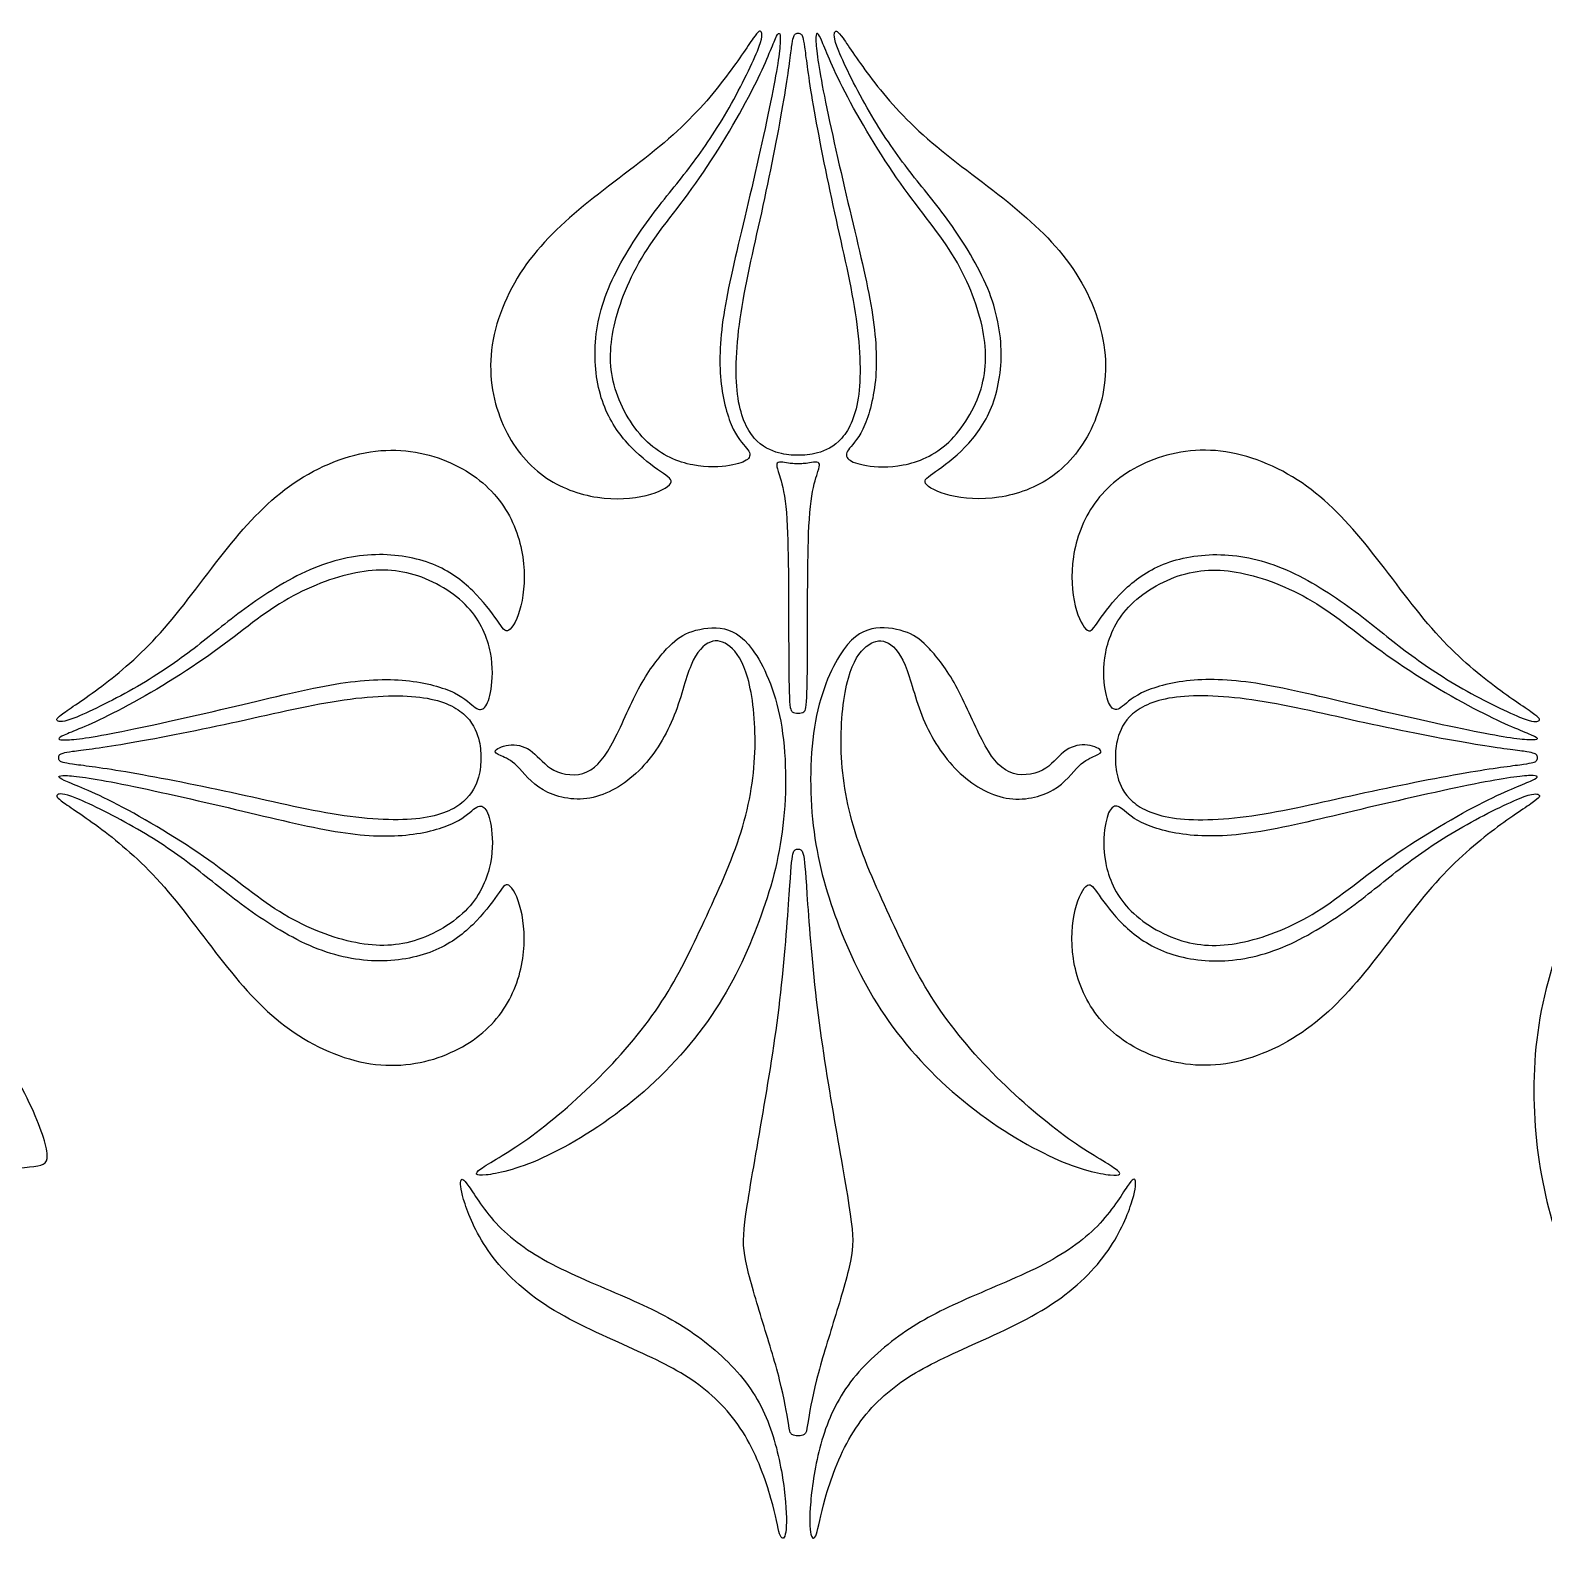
# Model space of a CAD drawing. Header units: millimetres. Extents: x -100 to 100, y -108 to 99.
# Drawn here: x -2.35 to 29.89, y 66.96 to 99.11 of the extents above; entities that cross this region are included whole.
import ezdxf

# ---------------------------------------------------------------- set-up
doc = ezdxf.new("R2010")
doc.units = ezdxf.units.MM
doc.header["$MEASUREMENT"] = 0

msp = doc.modelspace()

# ---------------------------------------------------------------- linework, layer by layer
at = {"color": 5, "linetype": 'ByBlock', "lineweight": -2}
for points, knots in [([(10.834, 95.083), (10.538, 94.676), (10.218, 94.181), (10.008, 93.698), (9.797, 93.216), (9.695, 92.746), (9.683, 92.298), (9.671, 91.851), (9.748, 91.426), (9.888, 91.077), (10.029, 90.728), (10.232, 90.454), (10.674, 90.001), (10.913, 89.822), (11.08, 89.706), (11.246, 89.59), (11.341, 89.538), (11.292, 89.457), (11.243, 89.376), (11.05, 89.267), (10.769, 89.199), (10.488, 89.131), (10.12, 89.103), (9.732, 89.16), (9.344, 89.218), (8.937, 89.362), (8.584, 89.617), (8.232, 89.871), (7.933, 90.236), (7.523, 91.156), (7.41, 91.71), (7.547, 92.882), (7.796, 93.5), (8.156, 94.03), (8.516, 94.56), (8.986, 95.002), (9.542, 95.45), (10.099, 95.897), (10.741, 96.35), (11.25, 96.794), (11.759, 97.238), (12.134, 97.673), (12.721, 98.438), (12.931, 98.768), (13.17, 99.102), (13.198, 99.105), (13.221, 99.071), (13.244, 99.036), (13.263, 98.963), (13.14, 98.662), (13.018, 98.36), (12.755, 97.83), (12.488, 97.37), (12.221, 96.909), (11.951, 96.518), (11.679, 96.163), (11.406, 95.808), (11.132, 95.489), (10.834, 95.083)], [0, 0, 0, 0, 0.045455, 0.045455, 0.045455, 0.090909, 0.090909, 0.090909, 0.136364, 0.136364, 0.136364, 0.181818, 0.181818, 0.227273, 0.227273, 0.227273, 0.272727, 0.272727, 0.272727, 0.318182, 0.318182, 0.318182, 0.363636, 0.363636, 0.363636, 0.409091, 0.409091, 0.409091, 0.454545, 0.454545, 0.5, 0.5, 0.545455, 0.545455, 0.545455, 0.590909, 0.590909, 0.590909, 0.636364, 0.636364, 0.636364, 0.681818, 0.681818, 0.727273, 0.727273, 0.772727, 0.772727, 0.772727, 0.818182, 0.818182, 0.818182, 0.863636, 0.863636, 0.863636, 0.909091, 0.909091, 0.909091, 1, 1, 1, 1]), ([(13.061, 97.893), (12.784, 97.347), (12.341, 96.585), (11.908, 95.962), (11.475, 95.339), (11.05, 94.855), (10.731, 94.343), (10.411, 93.83), (10.197, 93.29), (10.09, 92.807), (9.983, 92.324), (9.983, 91.9), (10.111, 91.473), (10.239, 91.047), (10.495, 90.619), (10.799, 90.334), (11.103, 90.05), (11.454, 89.91), (11.766, 89.848), (12.078, 89.787), (12.352, 89.804), (12.549, 89.836), (12.745, 89.868), (12.864, 89.913), (12.928, 89.968), (12.991, 90.022), (12.998, 90.085), (12.936, 90.173), (12.875, 90.261), (12.745, 90.373), (12.628, 90.613), (12.51, 90.854), (12.405, 91.222), (12.363, 91.649), (12.32, 92.075), (12.342, 92.56), (12.538, 93.749), (12.714, 94.455), (12.908, 95.28), (13.103, 96.104), (13.317, 97.049), (13.447, 97.7), (13.577, 98.351), (13.623, 98.709), (13.628, 98.893), (13.633, 99.077), (13.598, 99.088), (13.524, 98.928), (13.451, 98.768), (13.338, 98.438), (13.061, 97.893)], [0, 0, 0, 0, 0.055556, 0.055556, 0.055556, 0.111111, 0.111111, 0.111111, 0.166667, 0.166667, 0.166667, 0.222222, 0.222222, 0.222222, 0.277778, 0.277778, 0.277778, 0.333333, 0.333333, 0.333333, 0.388889, 0.388889, 0.388889, 0.444444, 0.444444, 0.444444, 0.5, 0.5, 0.5, 0.555556, 0.555556, 0.555556, 0.611111, 0.611111, 0.611111, 0.666667, 0.666667, 0.722222, 0.722222, 0.722222, 0.777778, 0.777778, 0.777778, 0.833333, 0.833333, 0.833333, 0.888889, 0.888889, 0.888889, 1, 1, 1, 1]), ([(14.008, 90.054), (13.88, 90.057), (13.753, 90.061), (13.593, 90.105), (13.433, 90.148), (13.24, 90.233), (13.075, 90.422), (12.91, 90.612), (12.773, 90.907), (12.717, 91.354), (12.661, 91.801), (12.685, 92.402), (12.793, 93.091), (12.9, 93.781), (13.089, 94.56), (13.265, 95.371), (13.442, 96.182), (13.605, 97.024), (13.705, 97.617), (13.805, 98.209), (13.842, 98.552), (13.87, 98.748), (13.898, 98.945), (13.917, 98.994), (13.939, 99.018), (13.96, 99.043), (13.984, 99.043), (14.008, 99.043)], [1, 1, 1, 1, 1.199995, 1.199995, 1.199995, 1.300002, 1.300002, 1.300002, 1.400009, 1.400009, 1.400009, 1.500015, 1.500015, 1.500015, 1.600022, 1.600022, 1.600022, 1.700028, 1.700028, 1.700028, 1.800035, 1.800035, 1.800035, 1.900042, 1.900042, 1.900042, 2, 2, 2, 2]), ([(14.008, 99.043), (14.031, 99.043), (14.055, 99.043), (14.076, 99.018), (14.098, 98.994), (14.117, 98.945), (14.145, 98.748), (14.173, 98.552), (14.21, 98.209), (14.31, 97.617), (14.41, 97.024), (14.573, 96.182), (14.75, 95.371), (14.926, 94.56), (15.116, 93.781), (15.223, 93.091), (15.33, 92.402), (15.354, 91.801), (15.298, 91.354), (15.242, 90.907), (15.105, 90.612), (14.94, 90.422), (14.775, 90.233), (14.582, 90.148), (14.422, 90.105), (14.262, 90.061), (14.135, 90.057), (14.008, 90.054)], [0, 0, 0, 0, 0.099958, 0.099958, 0.099958, 0.199965, 0.199965, 0.199965, 0.299972, 0.299972, 0.299972, 0.399978, 0.399978, 0.399978, 0.499985, 0.499985, 0.499985, 0.599991, 0.599991, 0.599991, 0.699998, 0.699998, 0.699998, 0.800005, 0.800005, 0.800005, 1, 1, 1, 1]), ([(14.954, 97.893), (15.231, 97.347), (15.674, 96.585), (16.107, 95.962), (16.541, 95.339), (16.965, 94.855), (17.285, 94.343), (17.604, 93.83), (17.818, 93.29), (17.925, 92.807), (18.032, 92.324), (18.032, 91.9), (17.904, 91.473), (17.776, 91.047), (17.52, 90.619), (17.216, 90.334), (16.913, 90.05), (16.562, 89.91), (16.249, 89.848), (15.937, 89.787), (15.663, 89.804), (15.467, 89.836), (15.27, 89.868), (15.151, 89.913), (15.088, 89.968), (15.024, 90.022), (15.017, 90.085), (15.079, 90.173), (15.14, 90.261), (15.27, 90.373), (15.388, 90.613), (15.505, 90.854), (15.61, 91.222), (15.653, 91.649), (15.695, 92.075), (15.674, 92.56), (15.477, 93.749), (15.302, 94.455), (15.107, 95.28), (14.912, 96.104), (14.698, 97.049), (14.568, 97.7), (14.438, 98.351), (14.393, 98.709), (14.387, 98.893), (14.382, 99.077), (14.417, 99.088), (14.491, 98.928), (14.565, 98.768), (14.677, 98.438), (14.954, 97.893)], [0, 0, 0, 0, 0.055556, 0.055556, 0.055556, 0.111111, 0.111111, 0.111111, 0.166667, 0.166667, 0.166667, 0.222222, 0.222222, 0.222222, 0.277778, 0.277778, 0.277778, 0.333333, 0.333333, 0.333333, 0.388889, 0.388889, 0.388889, 0.444444, 0.444444, 0.444444, 0.5, 0.5, 0.5, 0.555556, 0.555556, 0.555556, 0.611111, 0.611111, 0.611111, 0.666667, 0.666667, 0.722222, 0.722222, 0.722222, 0.777778, 0.777778, 0.777778, 0.833333, 0.833333, 0.833333, 0.888889, 0.888889, 0.888889, 1, 1, 1, 1]), ([(17.181, 95.083), (17.478, 94.676), (17.797, 94.181), (18.008, 93.698), (18.218, 93.216), (18.32, 92.746), (18.332, 92.298), (18.345, 91.851), (18.267, 91.426), (18.127, 91.077), (17.987, 90.728), (17.783, 90.454), (17.562, 90.227), (17.341, 90.001), (17.102, 89.822), (16.935, 89.706), (16.769, 89.59), (16.674, 89.538), (16.723, 89.457), (16.772, 89.376), (16.965, 89.267), (17.246, 89.199), (17.527, 89.131), (17.895, 89.103), (18.283, 89.16), (18.671, 89.218), (19.078, 89.362), (19.431, 89.617), (19.784, 89.871), (20.082, 90.236), (20.493, 91.156), (20.605, 91.71), (20.536, 92.296), (20.468, 92.882), (20.219, 93.5), (19.499, 94.56), (19.029, 95.002), (18.473, 95.45), (17.916, 95.897), (17.274, 96.35), (16.765, 96.794), (16.256, 97.238), (15.881, 97.673), (15.588, 98.056), (15.295, 98.438), (15.084, 98.768), (14.965, 98.935), (14.845, 99.102), (14.817, 99.105), (14.771, 99.036), (14.752, 98.963), (14.875, 98.662), (14.997, 98.36), (15.26, 97.83), (15.527, 97.37), (15.794, 96.909), (16.064, 96.518), (16.337, 96.163), (16.609, 95.808), (16.884, 95.489), (17.181, 95.083)], [0, 0, 0, 0, 0.045455, 0.045455, 0.045455, 0.090909, 0.090909, 0.090909, 0.136364, 0.136364, 0.136364, 0.181818, 0.181818, 0.181818, 0.227273, 0.227273, 0.227273, 0.272727, 0.272727, 0.272727, 0.318182, 0.318182, 0.318182, 0.363636, 0.363636, 0.363636, 0.409091, 0.409091, 0.409091, 0.454545, 0.454545, 0.5, 0.5, 0.5, 0.545455, 0.545455, 0.590909, 0.590909, 0.590909, 0.636364, 0.636364, 0.636364, 0.681818, 0.681818, 0.681818, 0.727273, 0.727273, 0.727273, 0.772727, 0.772727, 0.818182, 0.818182, 0.818182, 0.863636, 0.863636, 0.863636, 0.909091, 0.909091, 0.909091, 1, 1, 1, 1]), ([(30.344, 75.367), (30.405, 74.883), (30.516, 74.265), (30.721, 73.677), (30.927, 73.09), (31.227, 72.534), (31.942, 71.641), (32.357, 71.304), (32.782, 71.082), (33.206, 70.86), (33.639, 70.752), (34.082, 70.732), (34.525, 70.711), (34.977, 70.778), (35.373, 70.945), (35.77, 71.112), (36.111, 71.378), (36.392, 71.686), (36.674, 71.993), (36.896, 72.342), (37.193, 73.012), (37.267, 73.335), (37.33, 73.448), (37.393, 73.561), (37.445, 73.464), (37.419, 73.199), (37.393, 72.935), (37.289, 72.501), (37.13, 72.119), (36.97, 71.738), (36.755, 71.408), (36.415, 71.1), (36.074, 70.793), (35.607, 70.508), (35.092, 70.356), (34.577, 70.204), (34.014, 70.185), (32.935, 70.411), (32.42, 70.656), (31.991, 70.949), (31.561, 71.241), (31.216, 71.582), (30.905, 72.017), (30.594, 72.453), (30.316, 72.983), (30.105, 73.644), (29.893, 74.305), (29.749, 75.098), (29.649, 76.725), (29.693, 77.559), (30.045, 79.215), (30.353, 80.037), (30.731, 80.871), (31.109, 81.705), (31.557, 82.55), (32.183, 83.315), (32.809, 84.08), (33.613, 84.765), (34.369, 85.327), (35.125, 85.888), (35.833, 86.325), (36.585, 86.749), (37.337, 87.174), (38.134, 87.585), (39.323, 88.293), (39.716, 88.589), (40.298, 89.186), (40.487, 89.486), (40.668, 90.142), (40.661, 90.497), (40.54, 90.809), (40.42, 91.12), (40.186, 91.387), (39.927, 91.563), (39.668, 91.739), (39.382, 91.824), (39.014, 91.848), (38.645, 91.872), (38.193, 91.835), (37.673, 91.735), (37.152, 91.635), (36.563, 91.472), (35.94, 91.301), (35.318, 91.131), (34.662, 90.953), (34.115, 90.892), (33.569, 90.831), (33.132, 90.886), (32.785, 91.059), (32.439, 91.231), (32.183, 91.52), (32.194, 92.109), (32.461, 92.409), (32.796, 92.619), (33.132, 92.828), (33.536, 92.946), (33.782, 93.05), (34.028, 93.154), (34.117, 93.243), (34.229, 93.48), (34.251, 93.628), (34.277, 93.71), (34.303, 93.791), (34.332, 93.806), (34.393, 93.81), (34.455, 93.813), (34.547, 93.806), (34.573, 93.715), (34.599, 93.624), (34.558, 93.45), (34.499, 93.31), (34.44, 93.169), (34.362, 93.061), (34.043, 92.843), (33.802, 92.732), (33.332, 92.55), (33.102, 92.48), (32.928, 92.383), (32.754, 92.287), (32.635, 92.165), (32.578, 92.024), (32.52, 91.883), (32.524, 91.724), (32.607, 91.585), (32.691, 91.446), (32.854, 91.327), (33.05, 91.248), (33.247, 91.168), (33.476, 91.127), (33.778, 91.138), (34.08, 91.149), (34.455, 91.212), (34.916, 91.322), (35.377, 91.431), (35.926, 91.587), (36.428, 91.726), (36.93, 91.865), (37.385, 91.987), (37.815, 92.059), (38.245, 92.131), (38.649, 92.154), (39.006, 92.124), (39.364, 92.094), (39.675, 92.013), (39.948, 91.866), (40.22, 91.72), (40.453, 91.509), (40.616, 91.275), (40.779, 91.042), (40.872, 90.786), (40.916, 90.529), (40.961, 90.271), (40.957, 90.012), (40.885, 89.747), (40.813, 89.482), (40.672, 89.212), (40.205, 88.637), (39.879, 88.333), (39.131, 87.741), (38.708, 87.452), (38.154, 87.118), (37.6, 86.785), (36.915, 86.407), (36.289, 86.051), (35.662, 85.695), (35.096, 85.362), (34.592, 84.993), (34.088, 84.625), (33.647, 84.221), (33.265, 83.817), (32.883, 83.413), (32.561, 83.009), (31.876, 81.968), (31.513, 81.331), (31.196, 80.625), (30.879, 79.919), (30.609, 79.144), (30.46, 78.453), (30.312, 77.762), (30.286, 77.155), (30.279, 76.677), (30.271, 76.199), (30.282, 75.851), (30.344, 75.367)], [0, 0, 0, 0, 0.014925, 0.014925, 0.014925, 0.029851, 0.029851, 0.044776, 0.044776, 0.044776, 0.059701, 0.059701, 0.059701, 0.074627, 0.074627, 0.074627, 0.089552, 0.089552, 0.089552, 0.104478, 0.104478, 0.119403, 0.119403, 0.119403, 0.134328, 0.134328, 0.134328, 0.149254, 0.149254, 0.149254, 0.164179, 0.164179, 0.164179, 0.179104, 0.179104, 0.179104, 0.19403, 0.19403, 0.208955, 0.208955, 0.208955, 0.223881, 0.223881, 0.223881, 0.238806, 0.238806, 0.238806, 0.253731, 0.253731, 0.268657, 0.268657, 0.283582, 0.283582, 0.283582, 0.298507, 0.298507, 0.298507, 0.313433, 0.313433, 0.313433, 0.328358, 0.328358, 0.328358, 0.343284, 0.343284, 0.358209, 0.358209, 0.373134, 0.373134, 0.38806, 0.38806, 0.38806, 0.402985, 0.402985, 0.402985, 0.41791, 0.41791, 0.41791, 0.432836, 0.432836, 0.432836, 0.447761, 0.447761, 0.447761, 0.462687, 0.462687, 0.462687, 0.477612, 0.477612, 0.477612, 0.492537, 0.492537, 0.507463, 0.507463, 0.507463, 0.522388, 0.522388, 0.522388, 0.537313, 0.537313, 0.552239, 0.552239, 0.552239, 0.567164, 0.567164, 0.567164, 0.58209, 0.58209, 0.58209, 0.597015, 0.597015, 0.597015, 0.61194, 0.61194, 0.626866, 0.626866, 0.641791, 0.641791, 0.641791, 0.656716, 0.656716, 0.656716, 0.671642, 0.671642, 0.671642, 0.686567, 0.686567, 0.686567, 0.701493, 0.701493, 0.701493, 0.716418, 0.716418, 0.716418, 0.731343, 0.731343, 0.731343, 0.746269, 0.746269, 0.746269, 0.761194, 0.761194, 0.761194, 0.776119, 0.776119, 0.776119, 0.791045, 0.791045, 0.791045, 0.80597, 0.80597, 0.80597, 0.820896, 0.820896, 0.820896, 0.835821, 0.835821, 0.850746, 0.850746, 0.865672, 0.865672, 0.865672, 0.880597, 0.880597, 0.880597, 0.895522, 0.895522, 0.895522, 0.910448, 0.910448, 0.910448, 0.925373, 0.925373, 0.940299, 0.940299, 0.940299, 0.955224, 0.955224, 0.955224, 0.970149, 0.970149, 0.970149, 1, 1, 1, 1]), ([(2.221, 86.786), (2.627, 87.083), (3.122, 87.403), (3.605, 87.613), (4.087, 87.824), (4.558, 87.926), (5.005, 87.938), (5.453, 87.95), (5.877, 87.873), (6.227, 87.733), (6.576, 87.592), (6.85, 87.389), (7.076, 87.168), (7.302, 86.947), (7.481, 86.708), (7.597, 86.541), (7.713, 86.375), (7.766, 86.28), (7.846, 86.329), (7.927, 86.378), (8.036, 86.571), (8.104, 86.852), (8.173, 87.133), (8.201, 87.501), (8.143, 87.889), (8.085, 88.277), (7.941, 88.684), (7.687, 89.037), (7.432, 89.389), (7.067, 89.688), (6.607, 89.893), (6.148, 90.098), (5.593, 90.211), (4.421, 90.074), (3.803, 89.825), (3.273, 89.465), (2.743, 89.105), (2.301, 88.635), (1.853, 88.079), (1.406, 87.522), (0.953, 86.88), (0.509, 86.371), (0.065, 85.862), (-0.37, 85.487), (-1.135, 84.9), (-1.465, 84.69), (-1.632, 84.571), (-1.798, 84.451), (-1.802, 84.423), (-1.767, 84.4), (-1.733, 84.377), (-1.66, 84.358), (-1.358, 84.481), (-1.057, 84.603), (-0.527, 84.866), (-0.066, 85.133), (0.394, 85.4), (0.786, 85.67), (1.141, 85.942), (1.495, 86.215), (1.814, 86.489), (2.221, 86.786)], [0, 0, 0, 0, 0.045455, 0.045455, 0.045455, 0.090909, 0.090909, 0.090909, 0.136364, 0.136364, 0.136364, 0.181818, 0.181818, 0.181818, 0.227273, 0.227273, 0.227273, 0.272727, 0.272727, 0.272727, 0.318182, 0.318182, 0.318182, 0.363636, 0.363636, 0.363636, 0.409091, 0.409091, 0.409091, 0.454545, 0.454545, 0.454545, 0.5, 0.5, 0.545455, 0.545455, 0.545455, 0.590909, 0.590909, 0.590909, 0.636364, 0.636364, 0.636364, 0.681818, 0.681818, 0.727273, 0.727273, 0.727273, 0.772727, 0.772727, 0.772727, 0.818182, 0.818182, 0.818182, 0.863636, 0.863636, 0.863636, 0.909091, 0.909091, 0.909091, 1, 1, 1, 1]), ([(25.795, 86.786), (25.388, 87.083), (24.893, 87.403), (24.41, 87.613), (23.928, 87.824), (23.457, 87.926), (23.01, 87.938), (22.563, 87.95), (22.138, 87.873), (21.789, 87.733), (21.439, 87.592), (21.166, 87.389), (20.713, 86.947), (20.534, 86.708), (20.418, 86.541), (20.302, 86.375), (20.25, 86.28), (20.169, 86.329), (20.088, 86.378), (19.979, 86.571), (19.911, 86.852), (19.842, 87.133), (19.814, 87.501), (19.872, 87.889), (19.93, 88.277), (20.074, 88.684), (20.329, 89.037), (20.583, 89.389), (20.948, 89.688), (21.408, 89.893), (21.868, 90.098), (22.422, 90.211), (23.594, 90.074), (24.212, 89.825), (24.742, 89.465), (25.272, 89.105), (25.714, 88.635), (26.162, 88.079), (26.609, 87.522), (27.062, 86.88), (27.506, 86.371), (27.95, 85.862), (28.385, 85.487), (29.15, 84.9), (29.48, 84.69), (29.814, 84.451), (29.817, 84.423), (29.782, 84.4), (29.748, 84.377), (29.675, 84.358), (29.374, 84.481), (29.072, 84.603), (28.542, 84.866), (28.081, 85.133), (27.621, 85.4), (27.23, 85.67), (26.875, 85.942), (26.52, 86.215), (26.201, 86.489), (25.795, 86.786)], [0, 0, 0, 0, 0.045455, 0.045455, 0.045455, 0.090909, 0.090909, 0.090909, 0.136364, 0.136364, 0.136364, 0.181818, 0.181818, 0.227273, 0.227273, 0.227273, 0.272727, 0.272727, 0.272727, 0.318182, 0.318182, 0.318182, 0.363636, 0.363636, 0.363636, 0.409091, 0.409091, 0.409091, 0.454545, 0.454545, 0.454545, 0.5, 0.5, 0.545455, 0.545455, 0.545455, 0.590909, 0.590909, 0.590909, 0.636364, 0.636364, 0.636364, 0.681818, 0.681818, 0.727273, 0.727273, 0.772727, 0.772727, 0.772727, 0.818182, 0.818182, 0.818182, 0.863636, 0.863636, 0.863636, 0.909091, 0.909091, 0.909091, 1, 1, 1, 1]), ([(14.008, 89.874), (13.973, 89.874), (13.939, 89.875), (13.899, 89.877), (13.86, 89.879), (13.815, 89.884), (13.762, 89.893), (13.709, 89.902), (13.648, 89.916), (13.569, 89.906), (13.551, 89.881), (13.552, 89.842), (13.553, 89.804), (13.572, 89.751), (13.612, 89.623), (13.651, 89.495), (13.711, 89.291), (13.746, 88.962), (13.781, 88.633), (13.792, 88.179), (13.798, 87.775), (13.804, 87.372), (13.806, 87.019), (13.806, 86.519), (13.807, 86.019), (13.807, 85.371), (13.818, 85.021), (13.828, 84.671), (13.849, 84.618), (13.883, 84.592), (13.916, 84.566), (13.962, 84.566), (14.008, 84.566)], [1, 1, 1, 1, 1.166624, 1.166624, 1.166624, 1.249964, 1.249964, 1.249964, 1.333304, 1.333304, 1.416643, 1.416643, 1.416643, 1.499983, 1.499983, 1.499983, 1.583323, 1.583323, 1.583323, 1.666662, 1.666662, 1.666662, 1.750002, 1.750002, 1.750002, 1.833341, 1.833341, 1.833341, 1.916681, 1.916681, 1.916681, 2, 2, 2, 2]), ([(14.008, 84.566), (14.053, 84.566), (14.099, 84.566), (14.132, 84.592), (14.166, 84.618), (14.187, 84.671), (14.197, 85.021), (14.208, 85.371), (14.208, 86.019), (14.209, 86.519), (14.21, 87.019), (14.211, 87.372), (14.218, 87.775), (14.224, 88.179), (14.234, 88.633), (14.269, 88.962), (14.304, 89.291), (14.364, 89.495), (14.404, 89.623), (14.443, 89.751), (14.462, 89.804), (14.463, 89.842), (14.464, 89.881), (14.447, 89.906), (14.368, 89.916), (14.306, 89.902), (14.253, 89.893), (14.2, 89.884), (14.156, 89.879), (14.116, 89.877), (14.077, 89.875), (14.042, 89.874), (14.008, 89.874)], [0, 0, 0, 0, 0.083319, 0.083319, 0.083319, 0.166659, 0.166659, 0.166659, 0.249998, 0.249998, 0.249998, 0.333338, 0.333338, 0.333338, 0.416677, 0.416677, 0.416677, 0.500017, 0.500017, 0.500017, 0.583357, 0.583357, 0.583357, 0.666696, 0.666696, 0.750036, 0.750036, 0.750036, 0.833376, 0.833376, 0.833376, 1, 1, 1, 1]), ([(-0.589, 84.56), (-0.044, 84.837), (0.718, 85.279), (1.341, 85.713), (1.964, 86.146), (2.448, 86.571), (2.961, 86.89), (3.473, 87.21), (4.014, 87.424), (4.979, 87.638), (5.404, 87.638), (5.83, 87.51), (6.256, 87.382), (6.685, 87.126), (6.969, 86.822), (7.253, 86.518), (7.394, 86.167), (7.455, 85.855), (7.516, 85.543), (7.499, 85.269), (7.467, 85.072), (7.436, 84.876), (7.39, 84.756), (7.336, 84.693), (7.281, 84.63), (7.218, 84.623), (7.13, 84.685), (7.043, 84.746), (6.93, 84.876), (6.69, 84.993), (6.449, 85.111), (6.081, 85.216), (5.654, 85.258), (5.228, 85.301), (4.744, 85.279), (4.149, 85.181), (3.554, 85.083), (2.848, 84.907), (2.024, 84.713), (1.199, 84.518), (0.255, 84.304), (-0.396, 84.174), (-1.047, 84.044), (-1.405, 83.998), (-1.59, 83.993), (-1.774, 83.988), (-1.784, 84.023), (-1.625, 84.097), (-1.465, 84.17), (-1.135, 84.283), (-0.589, 84.56)], [0, 0, 0, 0, 0.055556, 0.055556, 0.055556, 0.111111, 0.111111, 0.111111, 0.166667, 0.166667, 0.222222, 0.222222, 0.222222, 0.277778, 0.277778, 0.277778, 0.333333, 0.333333, 0.333333, 0.388889, 0.388889, 0.388889, 0.444444, 0.444444, 0.444444, 0.5, 0.5, 0.5, 0.555556, 0.555556, 0.555556, 0.611111, 0.611111, 0.611111, 0.666667, 0.666667, 0.666667, 0.722222, 0.722222, 0.722222, 0.777778, 0.777778, 0.777778, 0.833333, 0.833333, 0.833333, 0.888889, 0.888889, 0.888889, 1, 1, 1, 1]), ([(28.604, 84.56), (28.059, 84.837), (27.297, 85.279), (26.674, 85.713), (26.051, 86.146), (25.567, 86.571), (25.054, 86.89), (24.542, 87.21), (24.001, 87.424), (23.519, 87.531), (23.036, 87.638), (22.612, 87.638), (22.185, 87.51), (21.759, 87.382), (21.331, 87.126), (21.046, 86.822), (20.762, 86.518), (20.622, 86.167), (20.499, 85.543), (20.516, 85.269), (20.548, 85.072), (20.58, 84.876), (20.625, 84.756), (20.68, 84.693), (20.734, 84.63), (20.797, 84.623), (20.885, 84.685), (20.973, 84.746), (21.085, 84.876), (21.325, 84.993), (21.566, 85.111), (21.934, 85.216), (22.361, 85.258), (22.787, 85.301), (23.271, 85.279), (24.461, 85.083), (25.167, 84.907), (25.991, 84.713), (26.816, 84.518), (27.76, 84.304), (28.411, 84.174), (29.062, 84.044), (29.421, 83.998), (29.605, 83.993), (29.789, 83.988), (29.8, 84.023), (29.64, 84.097), (29.48, 84.17), (29.15, 84.283), (28.604, 84.56)], [0, 0, 0, 0, 0.055556, 0.055556, 0.055556, 0.111111, 0.111111, 0.111111, 0.166667, 0.166667, 0.166667, 0.222222, 0.222222, 0.222222, 0.277778, 0.277778, 0.277778, 0.333333, 0.333333, 0.388889, 0.388889, 0.388889, 0.444444, 0.444444, 0.444444, 0.5, 0.5, 0.5, 0.555556, 0.555556, 0.555556, 0.611111, 0.611111, 0.611111, 0.666667, 0.666667, 0.722222, 0.722222, 0.722222, 0.777778, 0.777778, 0.777778, 0.833333, 0.833333, 0.833333, 0.888889, 0.888889, 0.888889, 1, 1, 1, 1]), ([(11.208, 85.931), (11.045, 85.755), (10.842, 85.503), (10.647, 85.148), (10.452, 84.794), (10.266, 84.337), (10.087, 83.992), (9.908, 83.646), (9.736, 83.411), (9.51, 83.311), (9.283, 83.211), (9.003, 83.246), (8.804, 83.349), (8.606, 83.453), (8.49, 83.625), (8.352, 83.736), (8.213, 83.846), (8.051, 83.895), (7.899, 83.888), (7.746, 83.881), (7.602, 83.818), (7.564, 83.771), (7.525, 83.723), (7.592, 83.692), (7.683, 83.653), (7.774, 83.614), (7.89, 83.569), (8.16, 83.302), (8.315, 83.081), (8.838, 82.776), (9.206, 82.691), (9.573, 82.756), (9.94, 82.821), (10.305, 83.035), (10.612, 83.337), (10.919, 83.639), (11.168, 84.029), (11.34, 84.443), (11.512, 84.857), (11.607, 85.296), (11.849, 85.878), (11.996, 86.022), (12.139, 86.077), (12.281, 86.131), (12.418, 86.096), (12.556, 85.982), (12.695, 85.868), (12.835, 85.675), (12.937, 85.308), (13.039, 84.941), (13.102, 84.401), (13.09, 83.832), (13.077, 83.263), (12.99, 82.667), (12.793, 82.037), (12.597, 81.407), (12.291, 80.744), (12.009, 80.136), (11.726, 79.529), (11.466, 78.978), (11.107, 78.427), (10.747, 77.876), (10.287, 77.325), (9.778, 76.814), (9.269, 76.304), (8.711, 75.833), (8.248, 75.502), (7.785, 75.17), (7.416, 74.977), (7.253, 74.861), (7.09, 74.745), (7.132, 74.707), (7.36, 74.73), (7.588, 74.752), (8.002, 74.837), (8.566, 75.093), (9.129, 75.349), (9.841, 75.777), (10.487, 76.306), (11.133, 76.834), (11.712, 77.462), (12.161, 78.122), (12.611, 78.782), (12.93, 79.473), (13.177, 80.138), (13.425, 80.803), (13.6, 81.442), (13.685, 82.17), (13.769, 82.898), (13.762, 83.716), (13.637, 84.39), (13.513, 85.064), (13.27, 85.594), (13.039, 85.913), (12.807, 86.233), (12.586, 86.342), (12.351, 86.371), (12.116, 86.401), (11.867, 86.352), (11.681, 86.278), (11.494, 86.205), (11.372, 86.106), (11.208, 85.931)], [0, 0, 0, 0, 0.027778, 0.027778, 0.027778, 0.055556, 0.055556, 0.055556, 0.083333, 0.083333, 0.083333, 0.111111, 0.111111, 0.111111, 0.138889, 0.138889, 0.138889, 0.166667, 0.166667, 0.166667, 0.194444, 0.194444, 0.194444, 0.222222, 0.222222, 0.222222, 0.25, 0.25, 0.277778, 0.277778, 0.305556, 0.305556, 0.305556, 0.333333, 0.333333, 0.333333, 0.361111, 0.361111, 0.361111, 0.388889, 0.388889, 0.416667, 0.416667, 0.416667, 0.444444, 0.444444, 0.444444, 0.472222, 0.472222, 0.472222, 0.5, 0.5, 0.5, 0.527778, 0.527778, 0.527778, 0.555556, 0.555556, 0.555556, 0.583333, 0.583333, 0.583333, 0.611111, 0.611111, 0.611111, 0.638889, 0.638889, 0.638889, 0.666667, 0.666667, 0.666667, 0.694444, 0.694444, 0.694444, 0.722222, 0.722222, 0.722222, 0.75, 0.75, 0.75, 0.777778, 0.777778, 0.777778, 0.805556, 0.805556, 0.805556, 0.833333, 0.833333, 0.833333, 0.861111, 0.861111, 0.861111, 0.888889, 0.888889, 0.888889, 0.916667, 0.916667, 0.916667, 0.944444, 0.944444, 0.944444, 1, 1, 1, 1]), ([(16.807, 85.931), (16.97, 85.755), (17.174, 85.503), (17.368, 85.148), (17.563, 84.794), (17.749, 84.337), (17.928, 83.992), (18.107, 83.646), (18.279, 83.411), (18.505, 83.311), (18.732, 83.211), (19.013, 83.246), (19.211, 83.349), (19.409, 83.453), (19.525, 83.625), (19.664, 83.736), (19.802, 83.846), (19.964, 83.895), (20.116, 83.888), (20.269, 83.881), (20.413, 83.818), (20.452, 83.771), (20.49, 83.723), (20.423, 83.692), (20.332, 83.653), (20.241, 83.614), (20.125, 83.569), (19.855, 83.302), (19.7, 83.081), (19.439, 82.928), (19.178, 82.776), (18.809, 82.691), (18.442, 82.756), (18.076, 82.821), (17.71, 83.035), (17.403, 83.337), (17.096, 83.639), (16.847, 84.029), (16.675, 84.443), (16.503, 84.857), (16.408, 85.296), (16.287, 85.587), (16.166, 85.878), (16.019, 86.022), (15.877, 86.077), (15.735, 86.131), (15.598, 86.096), (15.459, 85.982), (15.32, 85.868), (15.18, 85.675), (15.078, 85.308), (14.976, 84.941), (14.913, 84.401), (14.925, 83.832), (14.938, 83.263), (15.026, 82.667), (15.419, 81.407), (15.724, 80.744), (16.006, 80.136), (16.289, 79.529), (16.549, 78.978), (16.908, 78.427), (17.268, 77.876), (17.728, 77.325), (18.237, 76.814), (18.746, 76.304), (19.304, 75.833), (19.767, 75.502), (20.23, 75.17), (20.599, 74.977), (20.762, 74.861), (20.925, 74.745), (20.883, 74.707), (20.655, 74.73), (20.427, 74.752), (20.013, 74.837), (19.45, 75.093), (18.886, 75.349), (18.174, 75.777), (17.528, 76.306), (16.882, 76.834), (16.303, 77.462), (15.854, 78.122), (15.405, 78.782), (15.085, 79.473), (14.838, 80.138), (14.59, 80.803), (14.415, 81.442), (14.331, 82.17), (14.246, 82.898), (14.253, 83.716), (14.378, 84.39), (14.503, 85.064), (14.745, 85.594), (14.976, 85.913), (15.208, 86.233), (15.429, 86.342), (15.664, 86.371), (15.899, 86.401), (16.149, 86.352), (16.335, 86.278), (16.521, 86.205), (16.644, 86.106), (16.807, 85.931)], [0, 0, 0, 0, 0.027778, 0.027778, 0.027778, 0.055556, 0.055556, 0.055556, 0.083333, 0.083333, 0.083333, 0.111111, 0.111111, 0.111111, 0.138889, 0.138889, 0.138889, 0.166667, 0.166667, 0.166667, 0.194444, 0.194444, 0.194444, 0.222222, 0.222222, 0.222222, 0.25, 0.25, 0.277778, 0.277778, 0.277778, 0.305556, 0.305556, 0.305556, 0.333333, 0.333333, 0.333333, 0.361111, 0.361111, 0.361111, 0.388889, 0.388889, 0.388889, 0.416667, 0.416667, 0.416667, 0.444444, 0.444444, 0.444444, 0.472222, 0.472222, 0.472222, 0.5, 0.5, 0.5, 0.527778, 0.527778, 0.555556, 0.555556, 0.555556, 0.583333, 0.583333, 0.583333, 0.611111, 0.611111, 0.611111, 0.638889, 0.638889, 0.638889, 0.666667, 0.666667, 0.666667, 0.694444, 0.694444, 0.694444, 0.722222, 0.722222, 0.722222, 0.75, 0.75, 0.75, 0.777778, 0.777778, 0.777778, 0.805556, 0.805556, 0.805556, 0.833333, 0.833333, 0.833333, 0.861111, 0.861111, 0.861111, 0.888889, 0.888889, 0.888889, 0.916667, 0.916667, 0.916667, 0.944444, 0.944444, 0.944444, 1, 1, 1, 1]), ([(-1.74, 83.613), (-1.74, 83.637), (-1.74, 83.661), (-1.715, 83.682), (-1.69, 83.704), (-1.641, 83.723), (-1.445, 83.751), (-1.249, 83.779), (-0.906, 83.816), (-0.313, 83.916), (0.279, 84.016), (1.122, 84.179), (1.932, 84.356), (2.743, 84.532), (3.522, 84.721), (4.212, 84.828), (4.902, 84.935), (5.502, 84.96), (5.949, 84.904), (6.397, 84.848), (6.692, 84.711), (7.071, 84.381), (7.155, 84.188), (7.199, 84.028), (7.243, 83.868), (7.246, 83.741), (7.25, 83.613)], [0, 0, 0, 0, 0.1, 0.1, 0.1, 0.2, 0.2, 0.2, 0.3, 0.3, 0.3, 0.4, 0.4, 0.4, 0.5, 0.5, 0.5, 0.6, 0.6, 0.6, 0.7, 0.7, 0.8, 0.8, 0.8, 1, 1, 1, 1]), ([(29.755, 83.613), (29.755, 83.637), (29.755, 83.661), (29.73, 83.682), (29.706, 83.704), (29.656, 83.723), (29.46, 83.751), (29.264, 83.779), (28.921, 83.816), (28.328, 83.916), (27.736, 84.016), (26.893, 84.179), (26.083, 84.356), (25.272, 84.532), (24.493, 84.721), (23.803, 84.828), (23.114, 84.935), (22.513, 84.96), (22.066, 84.904), (21.618, 84.848), (21.324, 84.711), (21.134, 84.546), (20.945, 84.381), (20.86, 84.188), (20.816, 84.028), (20.773, 83.868), (20.769, 83.741), (20.766, 83.613)], [0, 0, 0, 0, 0.1, 0.1, 0.1, 0.2, 0.2, 0.2, 0.3, 0.3, 0.3, 0.4, 0.4, 0.4, 0.5, 0.5, 0.5, 0.6, 0.6, 0.6, 0.7, 0.7, 0.7, 0.8, 0.8, 0.8, 1, 1, 1, 1]), ([(7.25, 83.613), (7.246, 83.486), (7.243, 83.359), (7.199, 83.199), (7.155, 83.039), (7.071, 82.846), (6.881, 82.681), (6.692, 82.516), (6.397, 82.379), (5.949, 82.323), (5.502, 82.267), (4.902, 82.291), (4.212, 82.398), (3.522, 82.505), (2.743, 82.695), (1.932, 82.871), (1.122, 83.047), (0.279, 83.211), (-0.313, 83.311), (-0.906, 83.411), (-1.249, 83.448), (-1.445, 83.476), (-1.641, 83.504), (-1.69, 83.523), (-1.715, 83.545), (-1.74, 83.566), (-1.74, 83.59), (-1.74, 83.613)], [1, 1, 1, 1, 1.2, 1.2, 1.2, 1.3, 1.3, 1.3, 1.4, 1.4, 1.4, 1.5, 1.5, 1.5, 1.6, 1.6, 1.6, 1.7, 1.7, 1.7, 1.8, 1.8, 1.8, 1.9, 1.9, 1.9, 2, 2, 2, 2]), ([(20.766, 83.613), (20.769, 83.486), (20.773, 83.359), (20.816, 83.199), (20.86, 83.039), (20.945, 82.846), (21.134, 82.681), (21.324, 82.516), (21.618, 82.379), (22.513, 82.267), (23.114, 82.291), (23.803, 82.398), (24.493, 82.505), (25.272, 82.695), (26.083, 82.871), (26.893, 83.047), (27.736, 83.211), (28.328, 83.311), (28.921, 83.411), (29.264, 83.448), (29.46, 83.476), (29.656, 83.504), (29.706, 83.523), (29.73, 83.545), (29.755, 83.566), (29.755, 83.59), (29.755, 83.613)], [1, 1, 1, 1, 1.2, 1.2, 1.2, 1.3, 1.3, 1.3, 1.4, 1.4, 1.5, 1.5, 1.5, 1.6, 1.6, 1.6, 1.7, 1.7, 1.7, 1.8, 1.8, 1.8, 1.9, 1.9, 1.9, 2, 2, 2, 2]), ([(-0.589, 82.667), (-0.044, 82.39), (0.718, 81.947), (1.341, 81.514), (1.964, 81.08), (2.448, 80.656), (2.961, 80.336), (3.473, 80.017), (4.014, 79.803), (4.979, 79.589), (5.404, 79.589), (5.83, 79.717), (6.256, 79.845), (6.685, 80.101), (6.969, 80.405), (7.253, 80.708), (7.394, 81.059), (7.455, 81.372), (7.516, 81.684), (7.499, 81.958), (7.467, 82.154), (7.436, 82.351), (7.39, 82.47), (7.336, 82.533), (7.281, 82.597), (7.218, 82.604), (7.13, 82.542), (7.043, 82.481), (6.93, 82.351), (6.69, 82.233), (6.449, 82.116), (6.081, 82.01), (5.654, 81.968), (5.228, 81.926), (4.744, 81.947), (4.149, 82.046), (3.554, 82.144), (2.848, 82.319), (2.024, 82.514), (1.199, 82.709), (0.255, 82.923), (-0.396, 83.053), (-1.047, 83.183), (-1.405, 83.228), (-1.59, 83.234), (-1.774, 83.239), (-1.784, 83.204), (-1.625, 83.13), (-1.465, 83.056), (-1.135, 82.944), (-0.589, 82.667)], [0, 0, 0, 0, 0.055556, 0.055556, 0.055556, 0.111111, 0.111111, 0.111111, 0.166667, 0.166667, 0.222222, 0.222222, 0.222222, 0.277778, 0.277778, 0.277778, 0.333333, 0.333333, 0.333333, 0.388889, 0.388889, 0.388889, 0.444444, 0.444444, 0.444444, 0.5, 0.5, 0.5, 0.555556, 0.555556, 0.555556, 0.611111, 0.611111, 0.611111, 0.666667, 0.666667, 0.666667, 0.722222, 0.722222, 0.722222, 0.777778, 0.777778, 0.777778, 0.833333, 0.833333, 0.833333, 0.888889, 0.888889, 0.888889, 1, 1, 1, 1]), ([(28.604, 82.667), (28.059, 82.39), (27.297, 81.947), (26.674, 81.514), (26.051, 81.08), (25.567, 80.656), (25.054, 80.336), (24.542, 80.017), (24.001, 79.803), (23.519, 79.696), (23.036, 79.589), (22.612, 79.589), (22.185, 79.717), (21.759, 79.845), (21.331, 80.101), (21.046, 80.405), (20.762, 80.708), (20.622, 81.059), (20.499, 81.684), (20.516, 81.958), (20.548, 82.154), (20.58, 82.351), (20.625, 82.47), (20.68, 82.533), (20.734, 82.597), (20.797, 82.604), (20.885, 82.542), (20.973, 82.481), (21.085, 82.351), (21.325, 82.233), (21.566, 82.116), (21.934, 82.01), (22.361, 81.968), (22.787, 81.926), (23.271, 81.947), (24.461, 82.144), (25.167, 82.319), (25.991, 82.514), (26.816, 82.709), (27.76, 82.923), (28.411, 83.053), (29.062, 83.183), (29.421, 83.228), (29.605, 83.234), (29.789, 83.239), (29.8, 83.204), (29.64, 83.13), (29.48, 83.056), (29.15, 82.944), (28.604, 82.667)], [0, 0, 0, 0, 0.055556, 0.055556, 0.055556, 0.111111, 0.111111, 0.111111, 0.166667, 0.166667, 0.166667, 0.222222, 0.222222, 0.222222, 0.277778, 0.277778, 0.277778, 0.333333, 0.333333, 0.388889, 0.388889, 0.388889, 0.444444, 0.444444, 0.444444, 0.5, 0.5, 0.5, 0.555556, 0.555556, 0.555556, 0.611111, 0.611111, 0.611111, 0.666667, 0.666667, 0.722222, 0.722222, 0.722222, 0.777778, 0.777778, 0.777778, 0.833333, 0.833333, 0.833333, 0.888889, 0.888889, 0.888889, 1, 1, 1, 1]), ([(2.221, 80.44), (2.627, 80.143), (3.122, 79.824), (3.605, 79.613), (4.087, 79.403), (4.558, 79.301), (5.005, 79.289), (5.453, 79.276), (5.877, 79.354), (6.227, 79.494), (6.576, 79.634), (6.85, 79.838), (7.076, 80.059), (7.302, 80.28), (7.481, 80.519), (7.597, 80.685), (7.713, 80.852), (7.766, 80.947), (7.846, 80.898), (7.927, 80.849), (8.036, 80.656), (8.104, 80.375), (8.173, 80.094), (8.201, 79.726), (8.143, 79.338), (8.085, 78.95), (7.941, 78.543), (7.687, 78.19), (7.432, 77.837), (7.067, 77.539), (6.607, 77.334), (6.148, 77.128), (5.593, 77.016), (5.007, 77.084), (4.421, 77.153), (3.803, 77.402), (3.273, 77.762), (2.743, 78.122), (2.301, 78.592), (1.406, 79.704), (0.953, 80.347), (0.509, 80.856), (0.065, 81.365), (-0.37, 81.74), (-1.135, 82.326), (-1.465, 82.537), (-1.632, 82.656), (-1.798, 82.775), (-1.802, 82.804), (-1.767, 82.827), (-1.733, 82.85), (-1.66, 82.868), (-1.358, 82.746), (-1.057, 82.624), (-0.527, 82.36), (-0.066, 82.094), (0.394, 81.827), (0.786, 81.557), (1.141, 81.284), (1.495, 81.012), (1.814, 80.737), (2.221, 80.44)], [0, 0, 0, 0, 0.045455, 0.045455, 0.045455, 0.090909, 0.090909, 0.090909, 0.136364, 0.136364, 0.136364, 0.181818, 0.181818, 0.181818, 0.227273, 0.227273, 0.227273, 0.272727, 0.272727, 0.272727, 0.318182, 0.318182, 0.318182, 0.363636, 0.363636, 0.363636, 0.409091, 0.409091, 0.409091, 0.454545, 0.454545, 0.454545, 0.5, 0.5, 0.5, 0.545455, 0.545455, 0.545455, 0.590909, 0.590909, 0.636364, 0.636364, 0.636364, 0.681818, 0.681818, 0.727273, 0.727273, 0.727273, 0.772727, 0.772727, 0.772727, 0.818182, 0.818182, 0.818182, 0.863636, 0.863636, 0.863636, 0.909091, 0.909091, 0.909091, 1, 1, 1, 1]), ([(25.795, 80.44), (25.388, 80.143), (24.893, 79.824), (24.41, 79.613), (23.928, 79.403), (23.457, 79.301), (23.01, 79.289), (22.563, 79.276), (22.138, 79.354), (21.439, 79.634), (21.166, 79.838), (20.713, 80.28), (20.534, 80.519), (20.418, 80.685), (20.302, 80.852), (20.25, 80.947), (20.169, 80.898), (20.088, 80.849), (19.979, 80.656), (19.911, 80.375), (19.842, 80.094), (19.814, 79.726), (19.872, 79.338), (19.93, 78.95), (20.074, 78.543), (20.329, 78.19), (20.583, 77.837), (20.948, 77.539), (21.408, 77.334), (21.868, 77.128), (22.422, 77.016), (23.008, 77.084), (23.594, 77.153), (24.212, 77.402), (24.742, 77.762), (25.272, 78.122), (25.714, 78.592), (26.162, 79.148), (26.609, 79.704), (27.062, 80.347), (27.506, 80.856), (27.95, 81.365), (28.385, 81.74), (29.15, 82.326), (29.48, 82.537), (29.647, 82.656), (29.814, 82.775), (29.817, 82.804), (29.782, 82.827), (29.748, 82.85), (29.675, 82.868), (29.374, 82.746), (29.072, 82.624), (28.542, 82.36), (28.081, 82.094), (27.621, 81.827), (27.23, 81.557), (26.875, 81.284), (26.52, 81.012), (26.201, 80.737), (25.795, 80.44)], [0, 0, 0, 0, 0.045455, 0.045455, 0.045455, 0.090909, 0.090909, 0.090909, 0.136364, 0.136364, 0.181818, 0.181818, 0.227273, 0.227273, 0.227273, 0.272727, 0.272727, 0.272727, 0.318182, 0.318182, 0.318182, 0.363636, 0.363636, 0.363636, 0.409091, 0.409091, 0.409091, 0.454545, 0.454545, 0.454545, 0.5, 0.5, 0.5, 0.545455, 0.545455, 0.545455, 0.590909, 0.590909, 0.590909, 0.636364, 0.636364, 0.636364, 0.681818, 0.681818, 0.727273, 0.727273, 0.727273, 0.772727, 0.772727, 0.772727, 0.818182, 0.818182, 0.818182, 0.863636, 0.863636, 0.863636, 0.909091, 0.909091, 0.909091, 1, 1, 1, 1]), ([(14.008, 69.174), (13.993, 69.174), (13.979, 69.174), (13.963, 69.175), (13.946, 69.177), (13.928, 69.18), (13.908, 69.189), (13.887, 69.197), (13.864, 69.211), (13.85, 69.228), (13.836, 69.246), (13.831, 69.266), (13.8, 69.447), (13.77, 69.628), (13.714, 69.968), (13.613, 70.367), (13.513, 70.765), (13.37, 71.221), (13.231, 71.672), (13.092, 72.123), (12.959, 72.569), (12.893, 72.894), (12.827, 73.218), (12.829, 73.422), (12.897, 73.892), (12.964, 74.362), (13.098, 75.099), (13.236, 75.907), (13.375, 76.714), (13.519, 77.591), (13.621, 78.456), (13.722, 79.32), (13.782, 80.171), (13.819, 80.704), (13.856, 81.238), (13.87, 81.454), (13.897, 81.561), (13.925, 81.668), (13.966, 81.666), (14.008, 81.664)], [1, 1, 1, 1, 1.142763, 1.142763, 1.142763, 1.214201, 1.214201, 1.214201, 1.285639, 1.285639, 1.285639, 1.357077, 1.357077, 1.357077, 1.428515, 1.428515, 1.428515, 1.499953, 1.499953, 1.499953, 1.571391, 1.571391, 1.571391, 1.642829, 1.642829, 1.642829, 1.714267, 1.714267, 1.714267, 1.785705, 1.785705, 1.785705, 1.857144, 1.857144, 1.857144, 1.928582, 1.928582, 1.928582, 2, 2, 2, 2]), ([(14.008, 81.664), (14.049, 81.666), (14.09, 81.668), (14.118, 81.561), (14.145, 81.454), (14.16, 81.238), (14.196, 80.704), (14.233, 80.171), (14.293, 79.32), (14.395, 78.456), (14.496, 77.591), (14.64, 76.714), (14.779, 75.907), (14.918, 75.099), (15.051, 74.362), (15.119, 73.892), (15.186, 73.422), (15.188, 73.218), (15.122, 72.894), (15.056, 72.569), (14.923, 72.123), (14.784, 71.672), (14.646, 71.221), (14.502, 70.765), (14.402, 70.367), (14.302, 69.968), (14.245, 69.628), (14.215, 69.447), (14.184, 69.266), (14.179, 69.246), (14.165, 69.228), (14.151, 69.211), (14.128, 69.197), (14.108, 69.189), (14.087, 69.18), (14.069, 69.177), (14.052, 69.175), (14.036, 69.174), (14.022, 69.174), (14.008, 69.174)], [0, 0, 0, 0, 0.071418, 0.071418, 0.071418, 0.142857, 0.142857, 0.142857, 0.214295, 0.214295, 0.214295, 0.285733, 0.285733, 0.285733, 0.357171, 0.357171, 0.357171, 0.428609, 0.428609, 0.428609, 0.500047, 0.500047, 0.500047, 0.571485, 0.571485, 0.571485, 0.642923, 0.642923, 0.642923, 0.714361, 0.714361, 0.714361, 0.7858, 0.7858, 0.7858, 0.857238, 0.857238, 0.857238, 1, 1, 1, 1]), ([(-5.225, 73.854), (-5.864, 73.515), (-6.595, 73.135), (-7.256, 72.925), (-7.918, 72.715), (-8.51, 72.674), (-9.079, 72.8), (-9.649, 72.927), (-10.196, 73.221), (-10.882, 74.029), (-11.021, 74.544), (-11.041, 74.966), (-11.061, 75.389), (-10.963, 75.719), (-10.916, 76.003), (-10.869, 76.287), (-10.874, 76.524), (-10.91, 76.813), (-10.947, 77.103), (-11.016, 77.446), (-10.921, 77.848), (-10.825, 78.251), (-10.563, 78.712), (-10.104, 79.055), (-9.645, 79.398), (-8.987, 79.622), (-8.216, 79.694), (-7.444, 79.765), (-6.558, 79.683), (-5.723, 79.383), (-4.889, 79.083), (-4.105, 78.565), (-3.535, 77.989), (-2.966, 77.414), (-2.611, 76.781), (-2.368, 76.266), (-2.125, 75.752), (-1.994, 75.356), (-1.986, 75.15), (-1.978, 74.944), (-2.092, 74.927), (-2.364, 74.899), (-2.635, 74.87), (-3.064, 74.829), (-3.552, 74.66), (-4.039, 74.49), (-4.586, 74.192), (-5.225, 73.854)], [0, 0, 0, 0, 0.058824, 0.058824, 0.058824, 0.117647, 0.117647, 0.117647, 0.176471, 0.176471, 0.235294, 0.235294, 0.235294, 0.294118, 0.294118, 0.294118, 0.352941, 0.352941, 0.352941, 0.411765, 0.411765, 0.411765, 0.470588, 0.470588, 0.470588, 0.529412, 0.529412, 0.529412, 0.588235, 0.588235, 0.588235, 0.647059, 0.647059, 0.647059, 0.705882, 0.705882, 0.705882, 0.764706, 0.764706, 0.764706, 0.823529, 0.823529, 0.823529, 0.882353, 0.882353, 0.882353, 1, 1, 1, 1]), ([(10.518, 72.045), (9.996, 72.279), (9.375, 72.521), (8.861, 72.782), (8.347, 73.044), (7.94, 73.325), (7.633, 73.64), (7.326, 73.956), (7.119, 74.307), (6.996, 74.485), (6.873, 74.662), (6.834, 74.665), (6.822, 74.595), (6.81, 74.525), (6.824, 74.381), (6.913, 74.111), (7.003, 73.841), (7.168, 73.444), (7.457, 73.047), (7.747, 72.651), (8.161, 72.254), (8.708, 71.91), (9.256, 71.566), (9.937, 71.275), (10.498, 71.02), (11.06, 70.766), (11.502, 70.548), (11.892, 70.261), (12.281, 69.973), (12.618, 69.615), (12.878, 69.178), (13.138, 68.741), (13.32, 68.225), (13.429, 67.842), (13.538, 67.46), (13.573, 67.211), (13.615, 67.086), (13.657, 66.962), (13.706, 66.962), (13.734, 67.077), (13.762, 67.193), (13.769, 67.425), (13.74, 67.767), (13.71, 68.109), (13.643, 68.562), (13.522, 68.999), (13.401, 69.436), (13.225, 69.857), (12.943, 70.248), (12.66, 70.64), (12.271, 71.001), (11.865, 71.294), (11.46, 71.587), (11.039, 71.812), (10.518, 72.045)], [0, 0, 0, 0, 0.052632, 0.052632, 0.052632, 0.105263, 0.105263, 0.105263, 0.157895, 0.157895, 0.157895, 0.210526, 0.210526, 0.210526, 0.263158, 0.263158, 0.263158, 0.315789, 0.315789, 0.315789, 0.368421, 0.368421, 0.368421, 0.421053, 0.421053, 0.421053, 0.473684, 0.473684, 0.473684, 0.526316, 0.526316, 0.526316, 0.578947, 0.578947, 0.578947, 0.631579, 0.631579, 0.631579, 0.684211, 0.684211, 0.684211, 0.736842, 0.736842, 0.736842, 0.789474, 0.789474, 0.789474, 0.842105, 0.842105, 0.842105, 0.894737, 0.894737, 0.894737, 1, 1, 1, 1]), ([(17.497, 72.045), (18.019, 72.279), (18.64, 72.521), (19.154, 72.782), (19.668, 73.044), (20.075, 73.325), (20.382, 73.64), (20.69, 73.956), (20.897, 74.307), (21.02, 74.485), (21.142, 74.662), (21.181, 74.665), (21.193, 74.595), (21.206, 74.525), (21.191, 74.381), (21.102, 74.111), (21.012, 73.841), (20.848, 73.444), (20.558, 73.047), (20.268, 72.651), (19.854, 72.254), (19.307, 71.91), (18.759, 71.566), (18.078, 71.275), (17.517, 71.02), (16.955, 70.766), (16.513, 70.548), (16.123, 70.261), (15.734, 69.973), (15.397, 69.615), (15.137, 69.178), (14.878, 68.741), (14.695, 68.225), (14.477, 67.46), (14.442, 67.211), (14.358, 66.962), (14.309, 66.962), (14.281, 67.077), (14.253, 67.193), (14.246, 67.425), (14.276, 67.767), (14.305, 68.109), (14.372, 68.562), (14.493, 68.999), (14.614, 69.436), (14.79, 69.857), (15.072, 70.248), (15.355, 70.64), (15.744, 71.001), (16.15, 71.294), (16.555, 71.587), (16.976, 71.812), (17.497, 72.045)], [0, 0, 0, 0, 0.052632, 0.052632, 0.052632, 0.105263, 0.105263, 0.105263, 0.157895, 0.157895, 0.157895, 0.210526, 0.210526, 0.210526, 0.263158, 0.263158, 0.263158, 0.315789, 0.315789, 0.315789, 0.368421, 0.368421, 0.368421, 0.421053, 0.421053, 0.421053, 0.473684, 0.473684, 0.473684, 0.526316, 0.526316, 0.526316, 0.578947, 0.578947, 0.631579, 0.631579, 0.684211, 0.684211, 0.684211, 0.736842, 0.736842, 0.736842, 0.789474, 0.789474, 0.789474, 0.842105, 0.842105, 0.842105, 0.894737, 0.894737, 0.894737, 1, 1, 1, 1])]:
    msp.add_open_spline(points, degree=3, knots=knots, dxfattribs=at)

doc.saveas('drawing.dxf')
